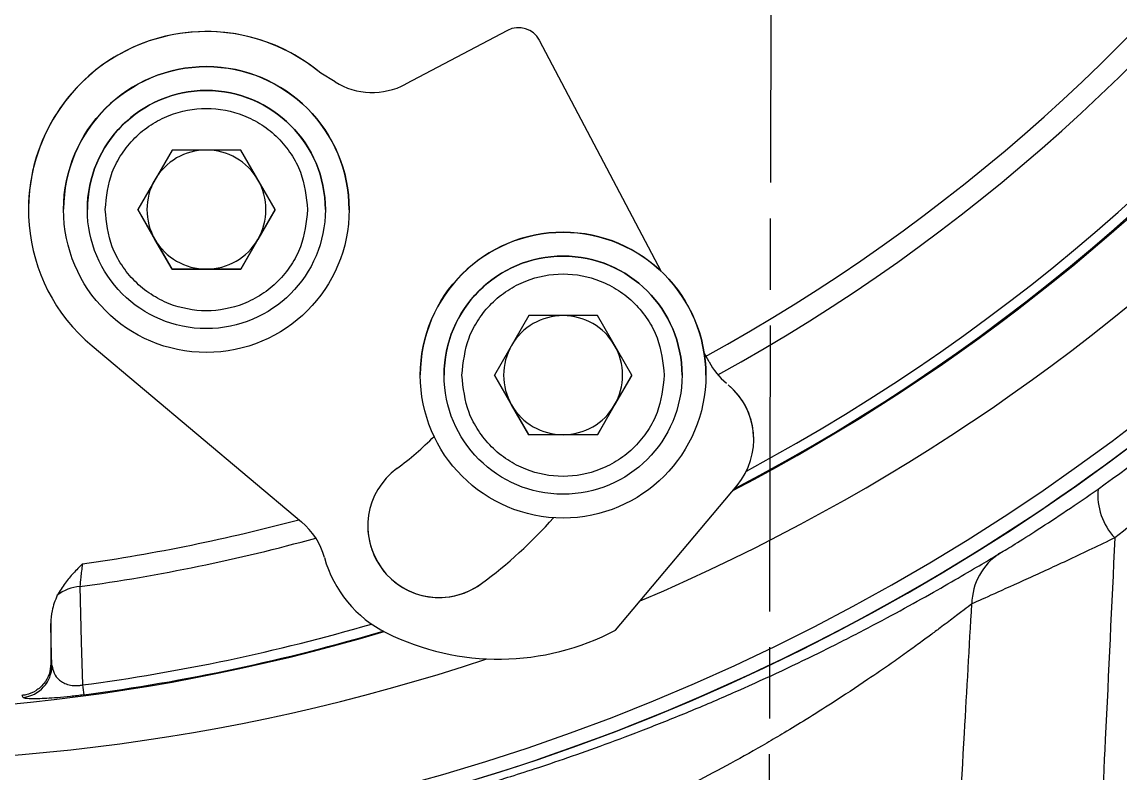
# Model space of a CAD drawing. Header units: millimetres. Extents: x 2448 to 4397, y 790 to 2168.
# Drawn here: x 3000.93 to 3047.07, y 1862.49 to 1894.02 of the extents above; entities that cross this region are included whole.
import ezdxf

# ---------------------------------------------------------------- set-up
doc = ezdxf.new("R2010")
doc.units = ezdxf.units.MM
doc.linetypes.add('AM_ISO08W050', pattern=[18, 12, -1.5, 3, -1.5])
doc.layers.add('AM_7', color=4, linetype='AM_ISO08W050', lineweight=25)

msp = doc.modelspace()

# ---------------------------------------------------------------- linework, layer by layer
at = {"color": 7, "linetype": 'Continuous', "lineweight": 25}
for p, q in [((3021.33, 1893.669), (3017.051, 1891.41)), ((3021.33, 1893.669), (3017.051, 1891.41)), ((3027.809, 1883.536), (3022.681, 1893.251)), ((3022.681, 1893.251), (3022.681, 1893.251)), ((3027.809, 1883.536), (3022.681, 1893.251)), ((3014.085, 1891.504), (3013.484, 1891.871)), ((3013.484, 1891.871), (3013.484, 1891.871)), ((3014.085, 1891.504), (3013.484, 1891.871)), ((3014.085, 1891.504), (3014.085, 1891.504)), ((3017.051, 1891.41), (3017.051, 1891.41)), ((3007.237, 1888.646), (3005.793, 1886.146)), ((3010.124, 1888.646), (3007.237, 1888.646)), ((3011.567, 1886.146), (3010.124, 1888.646)), ((3003.68, 1886.151), (3003.68, 1886.151)), ((3005.793, 1886.146), (3007.237, 1883.646)), ((3006.515, 1884.896), (3005.793, 1886.146)), ((3010.124, 1883.646), (3011.567, 1886.146)), ((3011.567, 1886.146), (3010.845, 1884.896)), ((3013.68, 1886.141), (3013.68, 1886.141)), ((3007.237, 1883.646), (3006.515, 1884.896)), ((3010.845, 1884.896), (3010.124, 1883.646)), ((3007.237, 1883.646), (3010.124, 1883.646)), ((3007.237, 1883.646), (3007.237, 1883.646)), ((3008.68, 1883.646), (3007.237, 1883.646)), ((3010.124, 1883.646), (3008.68, 1883.646)), ((3010.124, 1883.646), (3010.124, 1883.646)), ((3022.225, 1881.694), (3020.782, 1879.194)), ((3025.112, 1881.694), (3022.225, 1881.694)), ((3026.555, 1879.194), (3025.112, 1881.694)), ((3003.876, 1880.421), (3012.678, 1873.035)), ((3029.805, 1879.754), (3029.59, 1880.162)), ((3029.805, 1879.754), (3029.59, 1880.162)), ((3029.805, 1879.754), (3029.805, 1879.754)), ((3017.668, 1879.2), (3017.668, 1879.2)), ((3018.668, 1879.199), (3018.668, 1879.199)), ((3020.782, 1879.194), (3022.225, 1876.694)), ((3021.503, 1877.944), (3020.782, 1879.194)), ((3025.112, 1876.694), (3026.555, 1879.194)), ((3026.555, 1879.194), (3025.833, 1877.944)), ((3029.668, 1879.188), (3029.668, 1879.188)), ((3022.225, 1876.694), (3021.503, 1877.944)), ((3025.833, 1877.944), (3025.112, 1876.694)), ((3023.668, 1876.694), (3022.225, 1876.694)), ((3025.112, 1876.694), (3023.668, 1876.694)), ((3031.68, 1876.489), (3031.68, 1876.489)), ((3025.878, 1868.486), (3030.978, 1874.564)), ((3002.144, 1868.774), (3002.144, 1867.091))]:
    msp.add_line(p, q, dxfattribs=at)
at = {"color": 7, "linetype": 'Continuous', "lineweight": 25, "flags": 128}
for points in [[(3003.36, 1870.315), (3003.423, 1868.003), (3003.472, 1866.187)], [(3002.19, 1867.006), (3002.165, 1867.996), (3002.144, 1868.774)], [(3002.144, 1867.091), (3002.17, 1867.043), (3002.19, 1867.006)], [(3000.976, 1865.665), (3000.951, 1865.711), (3000.931, 1865.747)]]:
    msp.add_lwpolyline(points, dxfattribs=at)
at = {"color": 7, "linetype": 'Continuous', "lineweight": 25}
for centre, radius in [((3008.68, 1886.146), 6), ((3008.68, 1886.146), 5), ((3023.668, 1879.194), 6), ((3023.668, 1879.194), 5)]:
    msp.add_circle(centre, radius, dxfattribs=at)
for centre, radius, start, end in [((2993.911, 1947.36), 84.364, 293.02811, 288.34387), ((2992.753, 1947.361), 82.329, 297.52493, 286.50961), ((2993.909, 1947.354), 88.439, 276.305, 353.69783), ((2992.693, 1947.357), 76.846, 298.71926, 350.58227), ((2992.697, 1947.356), 77.776, 298.80922, 350.7972), ((2992.744, 1947.356), 82.295, 297.58779, 351.20907), ((2992.735, 1947.356), 81.876, 298.15804, 351.20907), ((2994.016, 1947.354), 89.012, 279.79419, 349.96366), ((3021.797, 1892.785), 1, 27.8252, 117.8252), ((3021.797, 1892.785), 1, 27.8252, 117.8252), ((3008.68, 1886.146), 7.474, 50, 230), ((3008.68, 1886.146), 7.474, 50, 179.9388), ((3008.68, 1886.146), 6, 359.9388, 179.8775), ((3015.65, 1894.063), 3, 238.5537, 297.8252), ((3015.65, 1894.063), 3, 238.5537, 297.8252), ((3008.68, 1886.146), 5, 359.9997, 179.9388), ((3008.68, 1886.146), 2.5, 89.9997, 149.9997), ((3008.68, 1886.146), 2.5, 29.9997, 89.9997), ((3008.68, 1886.146), 2.5, 149.9997, 209.9997), ((3008.68, 1886.146), 2.5, 329.9997, 29.9997), ((3008.68, 1886.146), 2.5, 209.9997, 269.9997), ((3008.68, 1886.146), 2.5, 269.9997, 329.9997), ((3023.668, 1879.194), 6, 359.9388, 179.8775), ((3023.668, 1879.194), 5, 359.9997, 179.9388), ((3023.668, 1879.194), 2.5, 89.9997, 149.9997), ((3023.668, 1879.194), 2.5, 29.9997, 89.9997), ((3023.668, 1879.194), 2.5, 149.9997, 209.9997), ((3023.668, 1879.194), 2.5, 329.9997, 29.9997), ((2994.018, 1947.35), 89.001, 279.91523, 310.90346), ((3032.458, 1881.154), 3, 207.8252, 230), ((3032.458, 1881.154), 3, 207.8252, 230), ((3028.68, 1876.492), 3, 320, 50), ((3028.68, 1876.492), 3, 359.9388, 50), ((3023.668, 1879.194), 2.5, 209.9997, 269.9997), ((3023.668, 1879.194), 2.5, 269.9997, 329.9997), ((3008.68, 1886.146), 13.5, 306.3628, 315.1303), ((3018.463, 1872.859), 3, 126.3628, 306.3628), ((3048.769, 1874.165), 2.631, 174.7075, 223.276), ((2992.693, 1947.357), 76.846, 278.06274, 284.99072), ((3010.75, 1870.737), 3, 15.3829, 50), ((3008.68, 1886.146), 19.5, 306.3628, 318.4311), ((3008.68, 1886.146), 19.5, 306.3628, 318.431), ((3018.463, 1872.859), 3, 179.9388, 306.3628), ((2992.697, 1947.356), 77.776, 277.88056, 285.34383), ((3018.463, 1872.859), 5, 195.3829, 243.7074), ((3043.385, 1869.571), 2.54, 122.4076, 179.5314), ((3003.438, 1868.707), 1.611, 92.7579, 129.4343), ((2992.735, 1947.356), 81.876, 277.53554, 286.23257), ((2992.744, 1947.356), 82.295, 277.53554, 286.49406), ((3020.956, 1877.855), 10.583, 243.5885, 297.7159), ((3000.839, 1867.009), 1.351, 275.7981, 359.8824), ((3011.734, 1867.247), 8.329, 187.3088, 190.1994)]:
    msp.add_arc(centre, radius, start, end, dxfattribs=at)
for points, knots in [([(3004.43, 1886.146), (3004.487, 1886.681), (3004.574, 1887.503), (3005.104, 1888.493), (3005.653, 1889.173), (3006.334, 1889.725), (3007.323, 1890.238), (3008.68, 1890.499), (3010.037, 1890.238), (3011.027, 1889.725), (3011.708, 1889.173), (3012.256, 1888.493), (3012.786, 1887.503), (3012.873, 1886.68), (3012.93, 1886.146)], [0, 0, 0, 0, 0.119728, 0.18418, 0.25, 0.31582, 0.380272, 0.5, 0.619728, 0.68418, 0.75, 0.81582, 0.880272, 1, 1, 1, 1]), ([(3046.15, 1874.408), (3047.767, 1875.582), (3051.056, 1877.972), (3055.498, 1881.823), (3059.692, 1885.888), (3062.165, 1888.71), (3063.438, 1890.161)], [0, 0, 0, 0, 0.245724, 0.499997, 0.742763, 1, 1, 1, 1]), ([(3063.221, 1887.974), (3061.518, 1885.993), (3058.227, 1882.163), (3052.727, 1876.927), (3048.765, 1873.847), (3046.854, 1872.362)], [0, 0, 0, 0, 0.356795, 0.689757, 1, 1, 1, 1]), ([(3012.93, 1886.146), (3012.873, 1885.611), (3012.786, 1884.789), (3012.256, 1883.799), (3011.708, 1883.119), (3011.027, 1882.567), (3010.037, 1882.054), (3008.68, 1881.793), (3007.323, 1882.054), (3006.334, 1882.567), (3005.653, 1883.119), (3005.104, 1883.799), (3004.574, 1884.789), (3004.487, 1885.611), (3004.43, 1886.146)], [0, 0, 0, 0, 0.119728, 0.18418, 0.25, 0.31582, 0.380272, 0.5, 0.619728, 0.68418, 0.75, 0.81582, 0.880272, 1, 1, 1, 1]), ([(3019.418, 1879.194), (3019.475, 1879.729), (3019.563, 1880.551), (3020.093, 1881.541), (3020.641, 1882.221), (3021.322, 1882.773), (3022.311, 1883.286), (3023.668, 1883.547), (3025.026, 1883.286), (3026.015, 1882.773), (3026.696, 1882.221), (3027.244, 1881.541), (3027.774, 1880.551), (3027.862, 1879.729), (3027.918, 1879.194)], [0, 0, 0, 0, 0.119728, 0.18418, 0.25, 0.31582, 0.380272, 0.5, 0.619728, 0.68418, 0.75, 0.81582, 0.880272, 1, 1, 1, 1]), ([(3027.918, 1879.194), (3027.862, 1878.659), (3027.774, 1877.837), (3027.244, 1876.847), (3026.696, 1876.167), (3026.015, 1875.615), (3025.025, 1875.102), (3023.668, 1874.841), (3022.311, 1875.102), (3021.322, 1875.615), (3020.641, 1876.167), (3020.092, 1876.847), (3019.563, 1877.837), (3019.475, 1878.659), (3019.418, 1879.194)], [0, 0, 0, 0, 0.119728, 0.18418, 0.25, 0.31582, 0.380272, 0.5, 0.619728, 0.68418, 0.75, 0.81582, 0.880272, 1, 1, 1, 1]), ([(3042.023, 1871.715), (3042.212, 1871.829), (3042.589, 1872.057), (3043.605, 1872.698), (3044.808, 1873.484), (3045.702, 1874.099), (3046.15, 1874.408)], [0, 0, 0, 0, 0.2497339, 0.4989769, 0.7487964, 1, 1, 1, 1]), ([(3046.854, 1872.362), (3046.206, 1872.052), (3044.898, 1871.427), (3043.151, 1870.627), (3041.669, 1869.963), (3041.122, 1869.716), (3040.844, 1869.591)], [0, 0, 0, 0, 0.24174, 0.488416, 0.741371, 1, 1, 1, 1]), ([(3046.854, 1872.362), (3046.72, 1869.54), (3046.481, 1864.501), (3046.239, 1859.463), (3046.133, 1857.246)], [0, 0, 0, 0, 0.56, 1, 1, 1, 1]), ([(3019.989, 1861.891), (3020.162, 1861.943), (3020.509, 1862.049), (3021.437, 1862.335), (3022.609, 1862.711), (3024.025, 1863.189), (3025.629, 1863.761), (3027.37, 1864.421), (3029.193, 1865.157), (3031.648, 1866.211), (3034.083, 1867.355), (3036.311, 1868.488), (3037.863, 1869.316), (3039.255, 1870.09), (3040.444, 1870.776), (3041.416, 1871.352), (3041.822, 1871.595), (3042.023, 1871.715)], [0, 0, 0, 0, 0.062444, 0.125285, 0.187851, 0.250268, 0.312291, 0.37532, 0.437763, 0.500461, 0.624893, 0.687412, 0.749834, 0.812976, 0.874957, 0.938146, 1, 1, 1, 1]), ([(3003.471, 1871.27), (3003.469, 1871.268), (3003.341, 1871.139), (3003.088, 1870.88), (3002.716, 1870.455), (3002.519, 1870.125), (3002.415, 1869.951)], [0, 0, 0, 0, 0.004131, 0.323061, 0.640186, 1, 1, 1, 1]), ([(3003.471, 1871.27), (3003.458, 1871.17), (3003.433, 1870.978), (3003.393, 1870.641), (3003.373, 1870.441), (3003.36, 1870.315)], [0, 0, 0, 0, 0.287952, 0.550809, 1, 1, 1, 1]), ([(3002.415, 1869.951), (3002.327, 1869.738), (3002.17, 1869.36), (3002.152, 1868.953), (3002.144, 1868.774)], [0, 0, 0, 0, 0.561758, 1, 1, 1, 1]), ([(3040.844, 1869.591), (3040.743, 1869.514), (3040.534, 1869.354), (3040.08, 1869.009), (3039.592, 1868.642), (3039.098, 1868.274), (3038.624, 1867.925), (3038.076, 1867.529), (3037.362, 1867.025), (3036.343, 1866.32), (3035.137, 1865.527), (3033.949, 1864.778), (3033.027, 1864.218), (3031.972, 1863.594), (3030.718, 1862.891), (3028.828, 1861.894), (3027.05, 1861.027), (3025.551, 1860.36), (3024.223, 1859.797), (3023.711, 1859.593), (3023.372, 1859.458)], [0, 0, 0, 0, 0.039444, 0.081051, 0.124992, 0.152712, 0.182849, 0.215412, 0.250403, 0.302447, 0.375421, 0.4261, 0.467709, 0.500322, 0.567308, 0.632906, 0.751491, 0.813896, 0.876754, 1, 1, 1, 1]), ([(3040.139, 1857.258), (3040.271, 1859.561), (3040.508, 1863.672), (3040.742, 1867.783), (3040.844, 1869.591)], [0, 0, 0, 0, 0.56, 1, 1, 1, 1]), ([(3002.144, 1867.091), (3002.13, 1866.939), (3002.1, 1866.635), (3001.867, 1866.23), (3001.524, 1865.924), (3001.187, 1865.782), (3000.984, 1865.754), (3000.931, 1865.747)], [0, 0, 0, 0, 0.229753, 0.459516, 0.689047, 0.918281, 1, 1, 1, 1]), ([(3002.19, 1867.006), (3002.239, 1866.787), (3002.299, 1866.518), (3002.672, 1866.275), (3002.889, 1866.191), (3003.118, 1866.157), (3003.321, 1866.162), (3003.422, 1866.179), (3003.472, 1866.187)], [0, 0, 0, 0, 0.562985, 0.690419, 0.805742, 0.9061, 0.952802, 1, 1, 1, 1]), ([(3003.536, 1865.772), (3003.344, 1865.748), (3002.947, 1865.698), (3002.413, 1865.65), (3001.948, 1865.618), (3001.48, 1865.601), (3001.08, 1865.61), (3001.011, 1865.646), (3000.976, 1865.665)], [0, 0, 0, 0, 0.120585, 0.248868, 0.372783, 0.501258, 0.740835, 1, 1, 1, 1])]:
    msp.add_open_spline(points, degree=3, knots=knots, dxfattribs=at)
at = {"layer": 'AM_7'}
msp.add_line((3031.501, 1419.277), (3032.862, 2133.405), dxfattribs=at)

doc.saveas('drawing.dxf')
